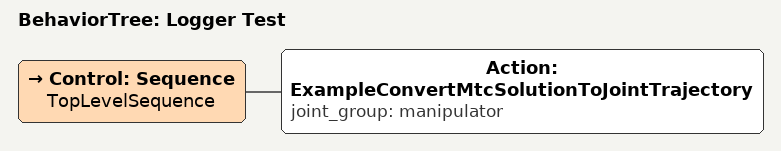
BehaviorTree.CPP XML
<root BTCPP_format="4" main_tree_to_execute="Logger Test">
  <BehaviorTree ID="Logger Test" _description="">
    <Control ID="Sequence" name="TopLevelSequence">
      <Action ID="ExampleConvertMtcSolutionToJointTrajectory" joint_group="manipulator"/>
    </Control>
  </BehaviorTree>
</root>
